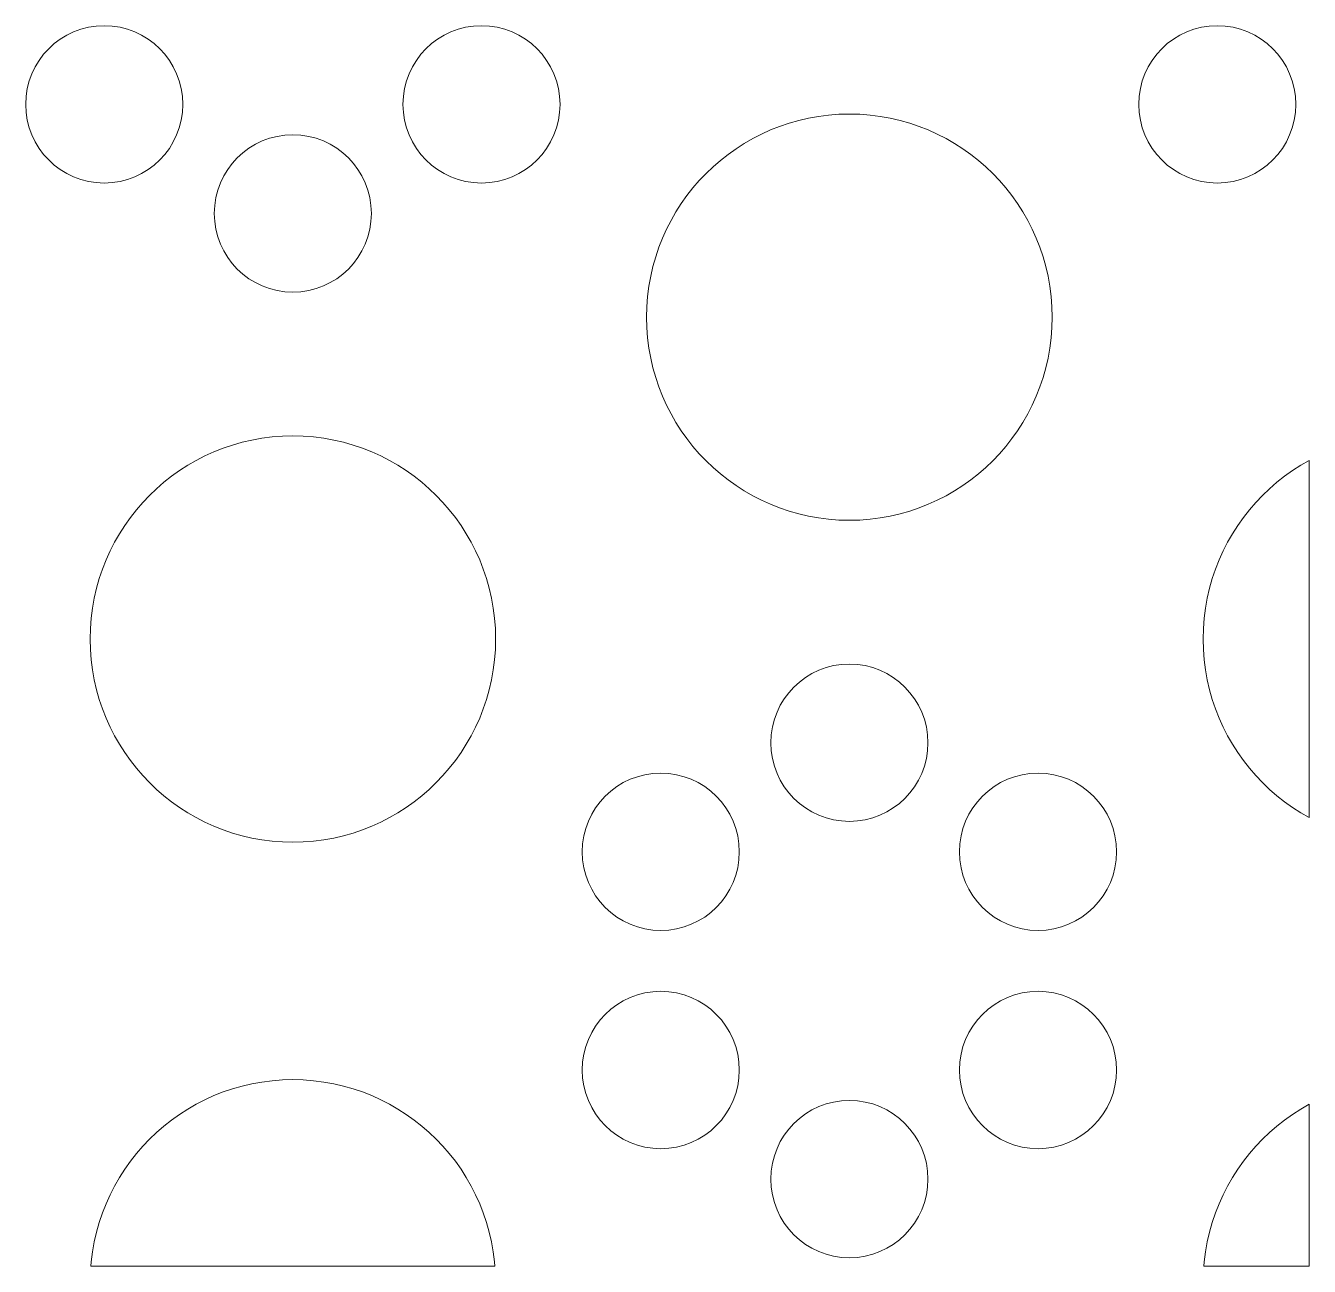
# Model space of a CAD drawing. Header units: millimetres. Extents: x -1200 to 1200, y -590 to 590.
# Drawn here: x 903 to 1200, y -590 to -303.1 of the extents above; entities that cross this region are included whole.
import ezdxf

# ---------------------------------------------------------------- set-up
doc = ezdxf.new("R2010")
doc.units = ezdxf.units.MM
doc.header["$MEASUREMENT"] = 0
doc.layers.add('Layer 1', color=7, linetype='Continuous')

msp = doc.modelspace()

# ---------------------------------------------------------------- linework, layer by layer
at = {"layer": 'Layer 1', "color": 250, "lineweight": 20}
for points, knots in [([(902.9798, -321.3092), (902.9798, -311.2579), (911.1189, -303.1121), (921.1511, -303.1121), (931.1883, -303.1121), (939.3225, -311.2579), (939.3225, -321.3092), (939.3225, -331.3557), (931.1883, -339.5016), (921.1511, -339.5016), (911.1189, -339.5016), (902.9798, -331.3557), (902.9798, -321.3092)], [0, 0, 0, 0, 0.25, 0.25, 0.25, 0.5, 0.5, 0.5, 0.75, 0.75, 0.75, 1, 1, 1, 1]), ([(990.2582, -321.3092), (990.2582, -311.2579), (998.3949, -303.1121), (1008.4273, -303.1121), (1018.4618, -303.1121), (1026.601, -311.2579), (1026.601, -321.3092), (1026.601, -331.3557), (1018.4618, -339.5016), (1008.4273, -339.5016), (998.3949, -339.5016), (990.2582, -331.3557), (990.2582, -321.3092)], [0, 0, 0, 0, 0.25, 0.25, 0.25, 0.5, 0.5, 0.5, 0.75, 0.75, 0.75, 1, 1, 1, 1]), ([(1160.4862, -321.3092), (1160.4862, -311.2579), (1168.6228, -303.1121), (1178.6553, -303.1121), (1188.6899, -303.1121), (1196.8266, -311.2579), (1196.8266, -321.3092), (1196.8266, -331.3557), (1188.6899, -339.5016), (1178.6553, -339.5016), (1168.6228, -339.5016), (1160.4862, -331.3557), (1160.4862, -321.3092)], [0, 0, 0, 0, 0.25, 0.25, 0.25, 0.5, 0.5, 0.5, 0.75, 0.75, 0.75, 1, 1, 1, 1]), ([(1046.6318, -370.5178), (1046.6318, -370.5178), (1046.6921, -368.0954), (1046.6921, -368.0954), (1046.6921, -368.0954), (1046.8753, -365.707), (1046.8753, -365.707), (1046.8753, -365.707), (1047.1745, -363.3547), (1047.1745, -363.3547), (1047.1745, -363.3547), (1047.5868, -361.0435), (1047.5868, -361.0435), (1047.5868, -361.0435), (1048.1102, -358.7734), (1048.1102, -358.7734), (1048.1102, -358.7734), (1048.7396, -356.5468), (1048.7396, -356.5468), (1048.7396, -356.5468), (1049.4775, -354.3661), (1049.4775, -354.3661), (1049.4775, -354.3661), (1050.3143, -352.236), (1050.3143, -352.236), (1050.3143, -352.236), (1051.2549, -350.1567), (1051.2549, -350.1567), (1051.2549, -350.1567), (1052.2918, -348.133), (1052.2918, -348.133), (1052.2918, -348.133), (1053.418, -346.1646), (1053.418, -346.1646), (1053.418, -346.1646), (1054.6432, -344.2591), (1054.6432, -344.2591), (1054.6432, -344.2591), (1055.9503, -342.4164), (1055.9503, -342.4164), (1055.9503, -342.4164), (1057.3443, -340.6415), (1057.3443, -340.6415), (1057.3443, -340.6415), (1058.8201, -338.9341), (1058.8201, -338.9341), (1058.8201, -338.9341), (1060.3731, -337.3015), (1060.3731, -337.3015), (1060.3731, -337.3015), (1062.0035, -335.7439), (1062.0035, -335.7439), (1062.0035, -335.7439), (1063.706, -334.2658), (1063.706, -334.2658), (1063.706, -334.2658), (1065.4809, -332.8723), (1065.4809, -332.8723), (1065.4809, -332.8723), (1067.3234, -331.561), (1067.3234, -331.561), (1067.3234, -331.561), (1069.2237, -330.339), (1069.2237, -330.339), (1069.2237, -330.339), (1071.1892, -329.2088), (1071.1892, -329.2088), (1071.1892, -329.2088), (1073.2127, -328.1727), (1073.2127, -328.1727), (1073.2127, -328.1727), (1075.289, -327.2309), (1075.289, -327.2309), (1075.289, -327.2309), (1077.4137, -326.3905), (1077.4137, -326.3905), (1077.4137, -326.3905), (1079.5938, -325.6513), (1079.5938, -325.6513), (1079.5938, -325.6513), (1081.8148, -325.0211), (1081.8148, -325.0211), (1081.8148, -325.0211), (1084.0817, -324.4946), (1084.0817, -324.4946), (1084.0817, -324.4946), (1086.3919, -324.0816), (1086.3919, -324.0816), (1086.3919, -324.0816), (1088.7385, -323.7821), (1088.7385, -323.7821), (1088.7385, -323.7821), (1091.1211, -323.6034), (1091.1211, -323.6034), (1091.1211, -323.6034), (1093.5399, -323.5431), (1093.5399, -323.5431), (1093.5399, -323.5431), (1095.9612, -323.6034), (1095.9612, -323.6034), (1095.9612, -323.6034), (1098.3463, -323.7821), (1098.3463, -323.7821), (1098.3463, -323.7821), (1100.6927, -324.0816), (1100.6927, -324.0816), (1100.6927, -324.0816), (1103.0032, -324.4946), (1103.0032, -324.4946), (1103.0032, -324.4946), (1105.2701, -325.0211), (1105.2701, -325.0211), (1105.2701, -325.0211), (1107.4935, -325.6513), (1107.4935, -325.6513), (1107.4935, -325.6513), (1109.6713, -326.3905), (1109.6713, -326.3905), (1109.6713, -326.3905), (1111.7958, -327.2309), (1111.7958, -327.2309), (1111.7958, -327.2309), (1113.8722, -328.1727), (1113.8722, -328.1727), (1113.8722, -328.1727), (1115.8957, -329.2088), (1115.8957, -329.2088), (1115.8957, -329.2088), (1117.8585, -330.339), (1117.8585, -330.339), (1117.8585, -330.339), (1119.7639, -331.561), (1119.7639, -331.561), (1119.7639, -331.561), (1121.6039, -332.8723), (1121.6039, -332.8723), (1121.6039, -332.8723), (1123.3789, -334.2658), (1123.3789, -334.2658), (1123.3789, -334.2658), (1125.0813, -335.7439), (1125.0813, -335.7439), (1125.0813, -335.7439), (1126.7117, -337.3015), (1126.7117, -337.3015), (1126.7117, -337.3015), (1128.2648, -338.9365), (1128.2648, -338.9365), (1128.2648, -338.9365), (1129.743, -340.6415), (1129.743, -340.6415), (1129.743, -340.6415), (1131.137, -342.4164), (1131.137, -342.4164), (1131.137, -342.4164), (1132.4417, -344.2591), (1132.4417, -344.2591), (1132.4417, -344.2591), (1133.6644, -346.1646), (1133.6644, -346.1646), (1133.6644, -346.1646), (1134.7954, -348.133), (1134.7954, -348.133), (1134.7954, -348.133), (1135.8299, -350.1567), (1135.8299, -350.1567), (1135.8299, -350.1567), (1136.7657, -352.236), (1136.7657, -352.236), (1136.7657, -352.236), (1137.6072, -354.3661), (1137.6072, -354.3661), (1137.6072, -354.3661), (1138.3452, -356.5468), (1138.3452, -356.5468), (1138.3452, -356.5468), (1138.9747, -358.7711), (1138.9747, -358.7711), (1138.9747, -358.7711), (1139.498, -361.0435), (1139.498, -361.0435), (1139.498, -361.0435), (1139.9104, -363.3547), (1139.9104, -363.3547), (1139.9104, -363.3547), (1140.2094, -365.707), (1140.2094, -365.707), (1140.2094, -365.707), (1140.3927, -368.0954), (1140.3927, -368.0954), (1140.3927, -368.0954), (1140.4506, -370.5178), (1140.4506, -370.5178), (1140.4506, -370.5178), (1140.3927, -372.94), (1140.3927, -372.94), (1140.3927, -372.94), (1140.2094, -375.3285), (1140.2094, -375.3285), (1140.2094, -375.3285), (1139.9104, -377.6783), (1139.9104, -377.6783), (1139.9104, -377.6783), (1139.498, -379.9918), (1139.498, -379.9918), (1139.498, -379.9918), (1138.9747, -382.2619), (1138.9747, -382.2619), (1138.9747, -382.2619), (1138.3452, -384.4862), (1138.3452, -384.4862), (1138.3452, -384.4862), (1137.6072, -386.667), (1137.6072, -386.667), (1137.6072, -386.667), (1136.7657, -388.7994), (1136.7657, -388.7994), (1136.7657, -388.7994), (1135.8299, -390.8764), (1135.8299, -390.8764), (1135.8299, -390.8764), (1134.7954, -392.9001), (1134.7954, -392.9001), (1134.7954, -392.9001), (1133.6644, -394.8683), (1133.6644, -394.8683), (1133.6644, -394.8683), (1132.4417, -396.7739), (1132.4417, -396.7739), (1132.4417, -396.7739), (1131.137, -398.6164), (1131.137, -398.6164), (1131.137, -398.6164), (1129.743, -400.394), (1129.743, -400.394), (1129.743, -400.394), (1128.2648, -402.0991), (1128.2648, -402.0991), (1128.2648, -402.0991), (1126.7117, -403.7315), (1126.7117, -403.7315), (1126.7117, -403.7315), (1125.0813, -405.2916), (1125.0813, -405.2916), (1125.0813, -405.2916), (1123.3789, -406.7672), (1123.3789, -406.7672), (1123.3789, -406.7672), (1121.6039, -408.1631), (1121.6039, -408.1631), (1121.6039, -408.1631), (1119.7639, -409.4743), (1119.7639, -409.4743), (1119.7639, -409.4743), (1117.8585, -410.6965), (1117.8585, -410.6965), (1117.8585, -410.6965), (1115.898, -411.8267), (1115.898, -411.8267), (1115.898, -411.8267), (1113.8722, -412.8628), (1113.8722, -412.8628), (1113.8722, -412.8628), (1111.7958, -413.8047), (1111.7958, -413.8047), (1111.7958, -413.8047), (1109.6713, -414.6451), (1109.6713, -414.6451), (1109.6713, -414.6451), (1107.4935, -415.3817), (1107.4935, -415.3817), (1107.4935, -415.3817), (1105.2701, -416.0144), (1105.2701, -416.0144), (1105.2701, -416.0144), (1103.0032, -416.5384), (1103.0032, -416.5384), (1103.0032, -416.5384), (1100.6927, -416.9491), (1100.6927, -416.9491), (1100.6927, -416.9491), (1098.3463, -417.2484), (1098.3463, -417.2484), (1098.3463, -417.2484), (1095.9612, -417.4318), (1095.9612, -417.4318), (1095.9612, -417.4318), (1093.5399, -417.4923), (1093.5399, -417.4923), (1093.5399, -417.4923), (1091.1211, -417.4318), (1091.1211, -417.4318), (1091.1211, -417.4318), (1088.7385, -417.2484), (1088.7385, -417.2484), (1088.7385, -417.2484), (1086.3919, -416.9491), (1086.3919, -416.9491), (1086.3919, -416.9491), (1084.0817, -416.5384), (1084.0817, -416.5384), (1084.0817, -416.5384), (1081.8148, -416.0144), (1081.8148, -416.0144), (1081.8148, -416.0144), (1079.5938, -415.3817), (1079.5938, -415.3817), (1079.5938, -415.3817), (1077.4137, -414.6451), (1077.4137, -414.6451), (1077.4137, -414.6451), (1075.289, -413.8047), (1075.289, -413.8047), (1075.289, -413.8047), (1073.2127, -412.8628), (1073.2127, -412.8628), (1073.2127, -412.8628), (1071.1892, -411.8267), (1071.1892, -411.8267), (1071.1892, -411.8267), (1069.2237, -410.6965), (1069.2237, -410.6965), (1069.2237, -410.6965), (1067.3234, -409.4743), (1067.3234, -409.4743), (1067.3234, -409.4743), (1065.4809, -408.1631), (1065.4809, -408.1631), (1065.4809, -408.1631), (1063.706, -406.7672), (1063.706, -406.7672), (1063.706, -406.7672), (1062.0035, -405.2916), (1062.0035, -405.2916), (1062.0035, -405.2916), (1060.3731, -403.7315), (1060.3731, -403.7315), (1060.3731, -403.7315), (1058.8201, -402.0991), (1058.8201, -402.0991), (1058.8201, -402.0991), (1057.3443, -400.394), (1057.3443, -400.394), (1057.3443, -400.394), (1055.9503, -398.6164), (1055.9503, -398.6164), (1055.9503, -398.6164), (1054.6432, -396.7739), (1054.6432, -396.7739), (1054.6432, -396.7739), (1053.418, -394.8683), (1053.418, -394.8683), (1053.418, -394.8683), (1052.2918, -392.9001), (1052.2918, -392.9001), (1052.2918, -392.9001), (1051.2549, -390.8764), (1051.2549, -390.8764), (1051.2549, -390.8764), (1050.3143, -388.7994), (1050.3143, -388.7994), (1050.3143, -388.7994), (1049.4775, -386.667), (1049.4775, -386.667), (1049.4775, -386.667), (1048.7396, -384.4862), (1048.7396, -384.4862), (1048.7396, -384.4862), (1048.1102, -382.2619), (1048.1102, -382.2619), (1048.1102, -382.2619), (1047.5868, -379.9894), (1047.5868, -379.9894), (1047.5868, -379.9894), (1047.1745, -377.6783), (1047.1745, -377.6783), (1047.1745, -377.6783), (1046.8753, -375.3285), (1046.8753, -375.3285), (1046.8753, -375.3285), (1046.6921, -372.94), (1046.6921, -372.94), (1046.6921, -372.94), (1046.6318, -370.5178), (1046.6318, -370.5178)], [0, 0, 0, 0, 0.0078125, 0.0078125, 0.0078125, 0.015625, 0.015625, 0.015625, 0.0234375, 0.0234375, 0.0234375, 0.03125, 0.03125, 0.03125, 0.0390625, 0.0390625, 0.0390625, 0.046875, 0.046875, 0.046875, 0.0546875, 0.0546875, 0.0546875, 0.0625, 0.0625, 0.0625, 0.0703125, 0.0703125, 0.0703125, 0.078125, 0.078125, 0.078125, 0.0859375, 0.0859375, 0.0859375, 0.09375, 0.09375, 0.09375, 0.1015625, 0.1015625, 0.1015625, 0.109375, 0.109375, 0.109375, 0.1171875, 0.1171875, 0.1171875, 0.125, 0.125, 0.125, 0.1328125, 0.1328125, 0.1328125, 0.140625, 0.140625, 0.140625, 0.1484375, 0.1484375, 0.1484375, 0.15625, 0.15625, 0.15625, 0.1640625, 0.1640625, 0.1640625, 0.171875, 0.171875, 0.171875, 0.1796875, 0.1796875, 0.1796875, 0.1875, 0.1875, 0.1875, 0.1953125, 0.1953125, 0.1953125, 0.203125, 0.203125, 0.203125, 0.2109375, 0.2109375, 0.2109375, 0.21875, 0.21875, 0.21875, 0.2265625, 0.2265625, 0.2265625, 0.234375, 0.234375, 0.234375, 0.2421875, 0.2421875, 0.2421875, 0.25, 0.25, 0.25, 0.2578125, 0.2578125, 0.2578125, 0.265625, 0.265625, 0.265625, 0.2734375, 0.2734375, 0.2734375, 0.28125, 0.28125, 0.28125, 0.2890625, 0.2890625, 0.2890625, 0.296875, 0.296875, 0.296875, 0.3046875, 0.3046875, 0.3046875, 0.3125, 0.3125, 0.3125, 0.3203125, 0.3203125, 0.3203125, 0.328125, 0.328125, 0.328125, 0.3359375, 0.3359375, 0.3359375, 0.34375, 0.34375, 0.34375, 0.3515625, 0.3515625, 0.3515625, 0.359375, 0.359375, 0.359375, 0.3671875, 0.3671875, 0.3671875, 0.375, 0.375, 0.375, 0.3828125, 0.3828125, 0.3828125, 0.390625, 0.390625, 0.390625, 0.3984375, 0.3984375, 0.3984375, 0.40625, 0.40625, 0.40625, 0.4140625, 0.4140625, 0.4140625, 0.421875, 0.421875, 0.421875, 0.4296875, 0.4296875, 0.4296875, 0.4375, 0.4375, 0.4375, 0.4453125, 0.4453125, 0.4453125, 0.453125, 0.453125, 0.453125, 0.4609375, 0.4609375, 0.4609375, 0.46875, 0.46875, 0.46875, 0.4765625, 0.4765625, 0.4765625, 0.484375, 0.484375, 0.484375, 0.4921875, 0.4921875, 0.4921875, 0.5, 0.5, 0.5, 0.5078125, 0.5078125, 0.5078125, 0.515625, 0.515625, 0.515625, 0.5234375, 0.5234375, 0.5234375, 0.53125, 0.53125, 0.53125, 0.5390625, 0.5390625, 0.5390625, 0.546875, 0.546875, 0.546875, 0.5546875, 0.5546875, 0.5546875, 0.5625, 0.5625, 0.5625, 0.5703125, 0.5703125, 0.5703125, 0.578125, 0.578125, 0.578125, 0.5859375, 0.5859375, 0.5859375, 0.59375, 0.59375, 0.59375, 0.6015625, 0.6015625, 0.6015625, 0.609375, 0.609375, 0.609375, 0.6171875, 0.6171875, 0.6171875, 0.625, 0.625, 0.625, 0.6328125, 0.6328125, 0.6328125, 0.640625, 0.640625, 0.640625, 0.6484375, 0.6484375, 0.6484375, 0.65625, 0.65625, 0.65625, 0.6640625, 0.6640625, 0.6640625, 0.671875, 0.671875, 0.671875, 0.6796875, 0.6796875, 0.6796875, 0.6875, 0.6875, 0.6875, 0.6953125, 0.6953125, 0.6953125, 0.703125, 0.703125, 0.703125, 0.7109375, 0.7109375, 0.7109375, 0.71875, 0.71875, 0.71875, 0.7265625, 0.7265625, 0.7265625, 0.734375, 0.734375, 0.734375, 0.7421875, 0.7421875, 0.7421875, 0.75, 0.75, 0.75, 0.7578125, 0.7578125, 0.7578125, 0.765625, 0.765625, 0.765625, 0.7734375, 0.7734375, 0.7734375, 0.78125, 0.78125, 0.78125, 0.7890625, 0.7890625, 0.7890625, 0.796875, 0.796875, 0.796875, 0.8046875, 0.8046875, 0.8046875, 0.8125, 0.8125, 0.8125, 0.8203125, 0.8203125, 0.8203125, 0.828125, 0.828125, 0.828125, 0.8359375, 0.8359375, 0.8359375, 0.84375, 0.84375, 0.84375, 0.8515625, 0.8515625, 0.8515625, 0.859375, 0.859375, 0.859375, 0.8671875, 0.8671875, 0.8671875, 0.875, 0.875, 0.875, 0.8828125, 0.8828125, 0.8828125, 0.890625, 0.890625, 0.890625, 0.8984375, 0.8984375, 0.8984375, 0.90625, 0.90625, 0.90625, 0.9140625, 0.9140625, 0.9140625, 0.921875, 0.921875, 0.921875, 0.9296875, 0.9296875, 0.9296875, 0.9375, 0.9375, 0.9375, 0.9453125, 0.9453125, 0.9453125, 0.953125, 0.953125, 0.953125, 0.9609375, 0.9609375, 0.9609375, 0.96875, 0.96875, 0.96875, 0.9765625, 0.9765625, 0.9765625, 0.984375, 0.984375, 0.984375, 0.9921875, 0.9921875, 0.9921875, 1, 1, 1, 1]), ([(946.6201, -346.5366), (946.6201, -336.4877), (954.7568, -328.3392), (964.7892, -328.3392), (974.8262, -328.3392), (982.9604, -336.4877), (982.9604, -346.5366), (982.9604, -356.5855), (974.8262, -364.7338), (964.7892, -364.7338), (954.7568, -364.7338), (946.6201, -356.5855), (946.6201, -346.5366)], [0, 0, 0, 0, 0.25, 0.25, 0.25, 0.5, 0.5, 0.5, 0.75, 0.75, 0.75, 1, 1, 1, 1]), ([(917.8834, -444.9561), (917.8834, -444.9561), (917.9437, -442.5337), (917.9437, -442.5337), (917.9437, -442.5337), (918.1245, -440.1453), (918.1245, -440.1453), (918.1245, -440.1453), (918.4237, -437.7955), (918.4237, -437.7955), (918.4237, -437.7955), (918.8336, -435.4843), (918.8336, -435.4843), (918.8336, -435.4843), (919.3592, -433.2117), (919.3592, -433.2117), (919.3592, -433.2117), (919.9888, -430.9875), (919.9888, -430.9875), (919.9888, -430.9875), (920.729, -428.8067), (920.729, -428.8067), (920.729, -428.8067), (921.5659, -426.6766), (921.5659, -426.6766), (921.5659, -426.6766), (922.5065, -424.5974), (922.5065, -424.5974), (922.5065, -424.5974), (923.5387, -422.5735), (923.5387, -422.5735), (923.5387, -422.5735), (924.6698, -420.6053), (924.6698, -420.6053), (924.6698, -420.6053), (925.8924, -418.6999), (925.8924, -418.6999), (925.8924, -418.6999), (927.197, -416.8572), (927.197, -416.8572), (927.197, -416.8572), (928.591, -415.0797), (928.591, -415.0797), (928.591, -415.0797), (930.0693, -413.3748), (930.0693, -413.3748), (930.0693, -413.3748), (931.6224, -411.7421), (931.6224, -411.7421), (931.6224, -411.7421), (933.2524, -410.1844), (933.2524, -410.1844), (933.2524, -410.1844), (934.9552, -408.7065), (934.9552, -408.7065), (934.9552, -408.7065), (936.7301, -407.313), (936.7301, -407.313), (936.7301, -407.313), (938.5701, -405.9992), (938.5701, -405.9992), (938.5701, -405.9992), (940.4753, -404.7772), (940.4753, -404.7772), (940.4753, -404.7772), (942.4384, -403.6471), (942.4384, -403.6471), (942.4384, -403.6471), (944.4593, -402.611), (944.4593, -402.611), (944.4593, -402.611), (946.5382, -401.6692), (946.5382, -401.6692), (946.5382, -401.6692), (948.6627, -400.8287), (948.6627, -400.8287), (948.6627, -400.8287), (950.8404, -400.0922), (950.8404, -400.0922), (950.8404, -400.0922), (953.064, -399.4594), (953.064, -399.4594), (953.064, -399.4594), (955.3309, -398.9352), (955.3309, -398.9352), (955.3309, -398.9352), (957.6389, -398.5248), (957.6389, -398.5248), (957.6389, -398.5248), (959.9852, -398.2252), (959.9852, -398.2252), (959.9852, -398.2252), (962.3703, -398.0417), (962.3703, -398.0417), (962.3703, -398.0417), (964.7892, -397.9813), (964.7892, -397.9813), (964.7892, -397.9813), (967.2104, -398.0417), (967.2104, -398.0417), (967.2104, -398.0417), (969.5955, -398.2252), (969.5955, -398.2252), (969.5955, -398.2252), (971.9419, -398.5248), (971.9419, -398.5248), (971.9419, -398.5248), (974.2498, -398.9352), (974.2498, -398.9352), (974.2498, -398.9352), (976.5191, -399.4594), (976.5191, -399.4594), (976.5191, -399.4594), (978.7404, -400.0922), (978.7404, -400.0922), (978.7404, -400.0922), (980.9179, -400.8287), (980.9179, -400.8287), (980.9179, -400.8287), (983.0451, -401.6692), (983.0451, -401.6692), (983.0451, -401.6692), (985.1214, -402.611), (985.1214, -402.611), (985.1214, -402.611), (987.1423, -403.6471), (987.1423, -403.6471), (987.1423, -403.6471), (989.1102, -404.7772), (989.1102, -404.7772), (989.1102, -404.7772), (991.0129, -405.9992), (991.0129, -405.9992), (991.0129, -405.9992), (992.8505, -407.313), (992.8505, -407.313), (992.8505, -407.313), (994.6255, -408.7065), (994.6255, -408.7065), (994.6255, -408.7065), (996.328, -410.1844), (996.328, -410.1844), (996.328, -410.1844), (997.9583, -411.7421), (997.9583, -411.7421), (997.9583, -411.7421), (999.5139, -413.3748), (999.5139, -413.3748), (999.5139, -413.3748), (1000.9898, -415.0797), (1000.9898, -415.0797), (1000.9898, -415.0797), (1002.3813, -416.8572), (1002.3813, -416.8572), (1002.3813, -416.8572), (1003.6933, -418.6999), (1003.6933, -418.6999), (1003.6933, -418.6999), (1004.911, -420.6053), (1004.911, -420.6053), (1004.911, -420.6053), (1006.042, -422.5735), (1006.042, -422.5735), (1006.042, -422.5735), (1007.079, -424.5974), (1007.079, -424.5974), (1007.079, -424.5974), (1008.0172, -426.6766), (1008.0172, -426.6766), (1008.0172, -426.6766), (1008.8565, -428.8067), (1008.8565, -428.8067), (1008.8565, -428.8067), (1009.5919, -430.9875), (1009.5919, -430.9875), (1009.5919, -430.9875), (1010.2261, -433.2117), (1010.2261, -433.2117), (1010.2261, -433.2117), (1010.7471, -435.4843), (1010.7471, -435.4843), (1010.7471, -435.4843), (1011.1595, -437.7955), (1011.1595, -437.7955), (1011.1595, -437.7955), (1011.4585, -440.1453), (1011.4585, -440.1453), (1011.4585, -440.1453), (1011.6418, -442.5337), (1011.6418, -442.5337), (1011.6418, -442.5337), (1011.7022, -444.9561), (1011.7022, -444.9561), (1011.7022, -444.9561), (1011.6418, -447.3782), (1011.6418, -447.3782), (1011.6418, -447.3782), (1011.4585, -449.7667), (1011.4585, -449.7667), (1011.4585, -449.7667), (1011.1595, -452.1189), (1011.1595, -452.1189), (1011.1595, -452.1189), (1010.7471, -454.4301), (1010.7471, -454.4301), (1010.7471, -454.4301), (1010.2261, -456.7002), (1010.2261, -456.7002), (1010.2261, -456.7002), (1009.5919, -458.9269), (1009.5919, -458.9269), (1009.5919, -458.9269), (1008.8565, -461.1076), (1008.8565, -461.1076), (1008.8565, -461.1076), (1008.0172, -463.2377), (1008.0172, -463.2377), (1008.0172, -463.2377), (1007.079, -465.317), (1007.079, -465.317), (1007.079, -465.317), (1006.042, -467.3409), (1006.042, -467.3409), (1006.042, -467.3409), (1004.911, -469.3092), (1004.911, -469.3092), (1004.911, -469.3092), (1003.6933, -471.217), (1003.6933, -471.217), (1003.6933, -471.217), (1002.3813, -473.0572), (1002.3813, -473.0572), (1002.3813, -473.0572), (1000.9898, -474.8346), (1000.9898, -474.8346), (1000.9898, -474.8346), (999.5139, -476.5396), (999.5139, -476.5396), (999.5139, -476.5396), (997.9583, -478.1723), (997.9583, -478.1723), (997.9583, -478.1723), (996.328, -479.7299), (996.328, -479.7299), (996.328, -479.7299), (994.6255, -481.2078), (994.6255, -481.2078), (994.6255, -481.2078), (992.8505, -482.6014), (992.8505, -482.6014), (992.8505, -482.6014), (991.0129, -483.9127), (991.0129, -483.9127), (991.0129, -483.9127), (989.1102, -485.1347), (989.1102, -485.1347), (989.1102, -485.1347), (987.1423, -486.265), (987.1423, -486.265), (987.1423, -486.265), (985.1214, -487.301), (985.1214, -487.301), (985.1214, -487.301), (983.0451, -488.2427), (983.0451, -488.2427), (983.0451, -488.2427), (980.9179, -489.0856), (980.9179, -489.0856), (980.9179, -489.0856), (978.7404, -489.8198), (978.7404, -489.8198), (978.7404, -489.8198), (976.5191, -490.4526), (976.5191, -490.4526), (976.5191, -490.4526), (974.2498, -490.9791), (974.2498, -490.9791), (974.2498, -490.9791), (971.9419, -491.3921), (971.9419, -491.3921), (971.9419, -491.3921), (969.5955, -491.6915), (969.5955, -491.6915), (969.5955, -491.6915), (967.2104, -491.8702), (967.2104, -491.8702), (967.2104, -491.8702), (964.7892, -491.9306), (964.7892, -491.9306), (964.7892, -491.9306), (962.3703, -491.8702), (962.3703, -491.8702), (962.3703, -491.8702), (959.9852, -491.6915), (959.9852, -491.6915), (959.9852, -491.6915), (957.6389, -491.3921), (957.6389, -491.3921), (957.6389, -491.3921), (955.3309, -490.9791), (955.3309, -490.9791), (955.3309, -490.9791), (953.064, -490.4526), (953.064, -490.4526), (953.064, -490.4526), (950.8404, -489.8198), (950.8404, -489.8198), (950.8404, -489.8198), (948.6627, -489.0834), (948.6627, -489.0834), (948.6627, -489.0834), (946.5382, -488.2427), (946.5382, -488.2427), (946.5382, -488.2427), (944.4593, -487.301), (944.4593, -487.301), (944.4593, -487.301), (942.4384, -486.265), (942.4384, -486.265), (942.4384, -486.265), (940.4753, -485.1347), (940.4753, -485.1347), (940.4753, -485.1347), (938.5701, -483.9127), (938.5701, -483.9127), (938.5701, -483.9127), (936.7301, -482.6014), (936.7301, -482.6014), (936.7301, -482.6014), (934.9552, -481.2078), (934.9552, -481.2078), (934.9552, -481.2078), (933.2524, -479.7299), (933.2524, -479.7299), (933.2524, -479.7299), (931.6224, -478.1723), (931.6224, -478.1723), (931.6224, -478.1723), (930.0693, -476.5396), (930.0693, -476.5396), (930.0693, -476.5396), (928.591, -474.8346), (928.591, -474.8346), (928.591, -474.8346), (927.197, -473.0572), (927.197, -473.0572), (927.197, -473.0572), (925.8924, -471.217), (925.8924, -471.217), (925.8924, -471.217), (924.6698, -469.3092), (924.6698, -469.3092), (924.6698, -469.3092), (923.5387, -467.3409), (923.5387, -467.3409), (923.5387, -467.3409), (922.5065, -465.317), (922.5065, -465.317), (922.5065, -465.317), (921.5659, -463.2377), (921.5659, -463.2377), (921.5659, -463.2377), (920.729, -461.1076), (920.729, -461.1076), (920.729, -461.1076), (919.9888, -458.9269), (919.9888, -458.9269), (919.9888, -458.9269), (919.3592, -456.7002), (919.3592, -456.7002), (919.3592, -456.7002), (918.8336, -454.4276), (918.8336, -454.4276), (918.8336, -454.4276), (918.4237, -452.1189), (918.4237, -452.1189), (918.4237, -452.1189), (918.1245, -449.7667), (918.1245, -449.7667), (918.1245, -449.7667), (917.9437, -447.3782), (917.9437, -447.3782), (917.9437, -447.3782), (917.8834, -444.9561), (917.8834, -444.9561)], [0, 0, 0, 0, 0.0078125, 0.0078125, 0.0078125, 0.015625, 0.015625, 0.015625, 0.0234375, 0.0234375, 0.0234375, 0.03125, 0.03125, 0.03125, 0.0390625, 0.0390625, 0.0390625, 0.046875, 0.046875, 0.046875, 0.0546875, 0.0546875, 0.0546875, 0.0625, 0.0625, 0.0625, 0.0703125, 0.0703125, 0.0703125, 0.078125, 0.078125, 0.078125, 0.0859375, 0.0859375, 0.0859375, 0.09375, 0.09375, 0.09375, 0.1015625, 0.1015625, 0.1015625, 0.109375, 0.109375, 0.109375, 0.1171875, 0.1171875, 0.1171875, 0.125, 0.125, 0.125, 0.1328125, 0.1328125, 0.1328125, 0.140625, 0.140625, 0.140625, 0.1484375, 0.1484375, 0.1484375, 0.15625, 0.15625, 0.15625, 0.1640625, 0.1640625, 0.1640625, 0.171875, 0.171875, 0.171875, 0.1796875, 0.1796875, 0.1796875, 0.1875, 0.1875, 0.1875, 0.1953125, 0.1953125, 0.1953125, 0.203125, 0.203125, 0.203125, 0.2109375, 0.2109375, 0.2109375, 0.21875, 0.21875, 0.21875, 0.2265625, 0.2265625, 0.2265625, 0.234375, 0.234375, 0.234375, 0.2421875, 0.2421875, 0.2421875, 0.25, 0.25, 0.25, 0.2578125, 0.2578125, 0.2578125, 0.265625, 0.265625, 0.265625, 0.2734375, 0.2734375, 0.2734375, 0.28125, 0.28125, 0.28125, 0.2890625, 0.2890625, 0.2890625, 0.296875, 0.296875, 0.296875, 0.3046875, 0.3046875, 0.3046875, 0.3125, 0.3125, 0.3125, 0.3203125, 0.3203125, 0.3203125, 0.328125, 0.328125, 0.328125, 0.3359375, 0.3359375, 0.3359375, 0.34375, 0.34375, 0.34375, 0.3515625, 0.3515625, 0.3515625, 0.359375, 0.359375, 0.359375, 0.3671875, 0.3671875, 0.3671875, 0.375, 0.375, 0.375, 0.3828125, 0.3828125, 0.3828125, 0.390625, 0.390625, 0.390625, 0.3984375, 0.3984375, 0.3984375, 0.40625, 0.40625, 0.40625, 0.4140625, 0.4140625, 0.4140625, 0.421875, 0.421875, 0.421875, 0.4296875, 0.4296875, 0.4296875, 0.4375, 0.4375, 0.4375, 0.4453125, 0.4453125, 0.4453125, 0.453125, 0.453125, 0.453125, 0.4609375, 0.4609375, 0.4609375, 0.46875, 0.46875, 0.46875, 0.4765625, 0.4765625, 0.4765625, 0.484375, 0.484375, 0.484375, 0.4921875, 0.4921875, 0.4921875, 0.5, 0.5, 0.5, 0.5078125, 0.5078125, 0.5078125, 0.515625, 0.515625, 0.515625, 0.5234375, 0.5234375, 0.5234375, 0.53125, 0.53125, 0.53125, 0.5390625, 0.5390625, 0.5390625, 0.546875, 0.546875, 0.546875, 0.5546875, 0.5546875, 0.5546875, 0.5625, 0.5625, 0.5625, 0.5703125, 0.5703125, 0.5703125, 0.578125, 0.578125, 0.578125, 0.5859375, 0.5859375, 0.5859375, 0.59375, 0.59375, 0.59375, 0.6015625, 0.6015625, 0.6015625, 0.609375, 0.609375, 0.609375, 0.6171875, 0.6171875, 0.6171875, 0.625, 0.625, 0.625, 0.6328125, 0.6328125, 0.6328125, 0.640625, 0.640625, 0.640625, 0.6484375, 0.6484375, 0.6484375, 0.65625, 0.65625, 0.65625, 0.6640625, 0.6640625, 0.6640625, 0.671875, 0.671875, 0.671875, 0.6796875, 0.6796875, 0.6796875, 0.6875, 0.6875, 0.6875, 0.6953125, 0.6953125, 0.6953125, 0.703125, 0.703125, 0.703125, 0.7109375, 0.7109375, 0.7109375, 0.71875, 0.71875, 0.71875, 0.7265625, 0.7265625, 0.7265625, 0.734375, 0.734375, 0.734375, 0.7421875, 0.7421875, 0.7421875, 0.75, 0.75, 0.75, 0.7578125, 0.7578125, 0.7578125, 0.765625, 0.765625, 0.765625, 0.7734375, 0.7734375, 0.7734375, 0.78125, 0.78125, 0.78125, 0.7890625, 0.7890625, 0.7890625, 0.796875, 0.796875, 0.796875, 0.8046875, 0.8046875, 0.8046875, 0.8125, 0.8125, 0.8125, 0.8203125, 0.8203125, 0.8203125, 0.828125, 0.828125, 0.828125, 0.8359375, 0.8359375, 0.8359375, 0.84375, 0.84375, 0.84375, 0.8515625, 0.8515625, 0.8515625, 0.859375, 0.859375, 0.859375, 0.8671875, 0.8671875, 0.8671875, 0.875, 0.875, 0.875, 0.8828125, 0.8828125, 0.8828125, 0.890625, 0.890625, 0.890625, 0.8984375, 0.8984375, 0.8984375, 0.90625, 0.90625, 0.90625, 0.9140625, 0.9140625, 0.9140625, 0.921875, 0.921875, 0.921875, 0.9296875, 0.9296875, 0.9296875, 0.9375, 0.9375, 0.9375, 0.9453125, 0.9453125, 0.9453125, 0.953125, 0.953125, 0.953125, 0.9609375, 0.9609375, 0.9609375, 0.96875, 0.96875, 0.96875, 0.9765625, 0.9765625, 0.9765625, 0.984375, 0.984375, 0.984375, 0.9921875, 0.9921875, 0.9921875, 1, 1, 1, 1]), ([(1199.95, -403.6433), (1199.95, -403.6433), (1199.95, -486.2688), (1199.95, -486.2688), (1199.95, -486.2688), (1199.9425, -486.265), (1199.9425, -486.265), (1199.9425, -486.265), (1197.977, -485.1347), (1197.977, -485.1347), (1197.977, -485.1347), (1196.0719, -483.9127), (1196.0719, -483.9127), (1196.0719, -483.9127), (1194.234, -482.6014), (1194.234, -482.6014), (1194.234, -482.6014), (1192.4593, -481.2078), (1192.4593, -481.2078), (1192.4593, -481.2078), (1190.7567, -479.7299), (1190.7567, -479.7299), (1190.7567, -479.7299), (1189.1264, -478.1723), (1189.1264, -478.1723), (1189.1264, -478.1723), (1187.5709, -476.5396), (1187.5709, -476.5396), (1187.5709, -476.5396), (1186.095, -474.8346), (1186.095, -474.8346), (1186.095, -474.8346), (1184.7036, -473.0572), (1184.7036, -473.0572), (1184.7036, -473.0572), (1183.3916, -471.217), (1183.3916, -471.217), (1183.3916, -471.217), (1182.1738, -469.3092), (1182.1738, -469.3092), (1182.1738, -469.3092), (1181.0428, -467.3409), (1181.0428, -467.3409), (1181.0428, -467.3409), (1180.0057, -465.317), (1180.0057, -465.317), (1180.0057, -465.317), (1179.0701, -463.2377), (1179.0701, -463.2377), (1179.0701, -463.2377), (1178.2284, -461.1076), (1178.2284, -461.1076), (1178.2284, -461.1076), (1177.4929, -458.9269), (1177.4929, -458.9269), (1177.4929, -458.9269), (1176.861, -456.7002), (1176.861, -456.7002), (1176.861, -456.7002), (1176.3377, -454.4276), (1176.3377, -454.4276), (1176.3377, -454.4276), (1175.9253, -452.1189), (1175.9253, -452.1189), (1175.9253, -452.1189), (1175.6263, -449.7667), (1175.6263, -449.7667), (1175.6263, -449.7667), (1175.4454, -447.3782), (1175.4454, -447.3782), (1175.4454, -447.3782), (1175.3826, -444.9561), (1175.3826, -444.9561), (1175.3826, -444.9561), (1175.4454, -442.5337), (1175.4454, -442.5337), (1175.4454, -442.5337), (1175.6263, -440.1453), (1175.6263, -440.1453), (1175.6263, -440.1453), (1175.9253, -437.7955), (1175.9253, -437.7955), (1175.9253, -437.7955), (1176.3377, -435.4843), (1176.3377, -435.4843), (1176.3377, -435.4843), (1176.861, -433.2117), (1176.861, -433.2117), (1176.861, -433.2117), (1177.4929, -430.9875), (1177.4929, -430.9875), (1177.4929, -430.9875), (1178.2284, -428.8067), (1178.2284, -428.8067), (1178.2284, -428.8067), (1179.0701, -426.6766), (1179.0701, -426.6766), (1179.0701, -426.6766), (1180.0057, -424.5974), (1180.0057, -424.5974), (1180.0057, -424.5974), (1181.0428, -422.5735), (1181.0428, -422.5735), (1181.0428, -422.5735), (1182.1738, -420.6053), (1182.1738, -420.6053), (1182.1738, -420.6053), (1183.3916, -418.6999), (1183.3916, -418.6999), (1183.3916, -418.6999), (1184.7036, -416.8572), (1184.7036, -416.8572), (1184.7036, -416.8572), (1186.095, -415.0797), (1186.095, -415.0797), (1186.095, -415.0797), (1187.5709, -413.3748), (1187.5709, -413.3748), (1187.5709, -413.3748), (1189.1264, -411.7421), (1189.1264, -411.7421), (1189.1264, -411.7421), (1190.7567, -410.1844), (1190.7567, -410.1844), (1190.7567, -410.1844), (1192.4593, -408.7065), (1192.4593, -408.7065), (1192.4593, -408.7065), (1194.234, -407.313), (1194.234, -407.313), (1194.234, -407.313), (1196.0719, -405.9992), (1196.0719, -405.9992), (1196.0719, -405.9992), (1197.977, -404.7772), (1197.977, -404.7772), (1197.977, -404.7772), (1199.9425, -403.6471), (1199.9425, -403.6471), (1199.9425, -403.6471), (1199.95, -403.6433), (1199.95, -403.6433)], [0, 0, 0, 0, 0.0212766, 0.0212766, 0.0212766, 0.04255319, 0.04255319, 0.04255319, 0.06382979, 0.06382979, 0.06382979, 0.08510638, 0.08510638, 0.08510638, 0.10638298, 0.10638298, 0.10638298, 0.12765957, 0.12765957, 0.12765957, 0.14893617, 0.14893617, 0.14893617, 0.17021277, 0.17021277, 0.17021277, 0.19148936, 0.19148936, 0.19148936, 0.21276596, 0.21276596, 0.21276596, 0.23404255, 0.23404255, 0.23404255, 0.25531915, 0.25531915, 0.25531915, 0.27659574, 0.27659574, 0.27659574, 0.29787234, 0.29787234, 0.29787234, 0.31914894, 0.31914894, 0.31914894, 0.34042553, 0.34042553, 0.34042553, 0.36170213, 0.36170213, 0.36170213, 0.38297872, 0.38297872, 0.38297872, 0.40425532, 0.40425532, 0.40425532, 0.42553191, 0.42553191, 0.42553191, 0.44680851, 0.44680851, 0.44680851, 0.46808511, 0.46808511, 0.46808511, 0.4893617, 0.4893617, 0.4893617, 0.5106383, 0.5106383, 0.5106383, 0.53191489, 0.53191489, 0.53191489, 0.55319149, 0.55319149, 0.55319149, 0.57446809, 0.57446809, 0.57446809, 0.59574468, 0.59574468, 0.59574468, 0.61702128, 0.61702128, 0.61702128, 0.63829787, 0.63829787, 0.63829787, 0.65957447, 0.65957447, 0.65957447, 0.68085106, 0.68085106, 0.68085106, 0.70212766, 0.70212766, 0.70212766, 0.72340426, 0.72340426, 0.72340426, 0.74468085, 0.74468085, 0.74468085, 0.76595745, 0.76595745, 0.76595745, 0.78723404, 0.78723404, 0.78723404, 0.80851064, 0.80851064, 0.80851064, 0.82978723, 0.82978723, 0.82978723, 0.85106383, 0.85106383, 0.85106383, 0.87234043, 0.87234043, 0.87234043, 0.89361702, 0.89361702, 0.89361702, 0.91489362, 0.91489362, 0.91489362, 0.93617021, 0.93617021, 0.93617021, 0.95744681, 0.95744681, 0.95744681, 0.9787234, 0.9787234, 0.9787234, 1, 1, 1, 1]), ([(1075.3734, -468.9373), (1075.3734, -458.8882), (1083.5077, -450.74), (1093.5399, -450.74), (1103.5771, -450.74), (1111.7163, -458.8882), (1111.7163, -468.9373), (1111.7163, -478.9861), (1103.5771, -487.1343), (1093.5399, -487.1343), (1083.5077, -487.1343), (1075.3734, -478.9861), (1075.3734, -468.9373)], [0, 0, 0, 0, 0.25, 0.25, 0.25, 0.5, 0.5, 0.5, 0.75, 0.75, 0.75, 1, 1, 1, 1]), ([(1031.7329, -494.1692), (1031.7329, -484.118), (1039.872, -475.9721), (1049.9044, -475.9721), (1059.9392, -475.9721), (1068.0759, -484.118), (1068.0759, -494.1692), (1068.0759, -504.2158), (1059.9392, -512.3617), (1049.9044, -512.3617), (1039.872, -512.3617), (1031.7329, -504.2158), (1031.7329, -494.1692)], [0, 0, 0, 0, 0.25, 0.25, 0.25, 0.5, 0.5, 0.5, 0.75, 0.75, 0.75, 1, 1, 1, 1]), ([(1119.009, -494.1692), (1119.009, -484.118), (1127.1458, -475.9721), (1137.1804, -475.9721), (1147.2152, -475.9721), (1155.3494, -484.118), (1155.3494, -494.1692), (1155.3494, -504.2158), (1147.2152, -512.3617), (1137.1804, -512.3617), (1127.1458, -512.3617), (1119.009, -504.2158), (1119.009, -494.1692)], [0, 0, 0, 0, 0.25, 0.25, 0.25, 0.5, 0.5, 0.5, 0.75, 0.75, 0.75, 1, 1, 1, 1]), ([(1031.7329, -544.6263), (1031.7329, -534.58), (1039.872, -526.4293), (1049.9044, -526.4293), (1059.9392, -526.4293), (1068.0759, -534.58), (1068.0759, -544.6263), (1068.0759, -554.6729), (1059.9392, -562.8235), (1049.9044, -562.8235), (1039.872, -562.8235), (1031.7329, -554.6729), (1031.7329, -544.6263)], [0, 0, 0, 0, 0.25, 0.25, 0.25, 0.5, 0.5, 0.5, 0.75, 0.75, 0.75, 1, 1, 1, 1]), ([(1119.009, -544.6263), (1119.009, -534.58), (1127.1458, -526.4293), (1137.1804, -526.4293), (1147.2152, -526.4293), (1155.3494, -534.58), (1155.3494, -544.6263), (1155.3494, -554.6729), (1147.2152, -562.8235), (1137.1804, -562.8235), (1127.1458, -562.8235), (1119.009, -554.6729), (1119.009, -544.6263)], [0, 0, 0, 0, 0.25, 0.25, 0.25, 0.5, 0.5, 0.5, 0.75, 0.75, 0.75, 1, 1, 1, 1]), ([(1011.5353, -590.0266), (1011.5353, -590.0266), (918.0489, -590.0266), (918.0489, -590.0266), (918.0489, -590.0266), (918.1245, -589.0265), (918.1245, -589.0265), (918.1245, -589.0265), (918.4237, -586.6767), (918.4237, -586.6767), (918.4237, -586.6767), (918.8336, -584.3632), (918.8336, -584.3632), (918.8336, -584.3632), (919.3592, -582.0931), (919.3592, -582.0931), (919.3592, -582.0931), (919.9888, -579.8641), (919.9888, -579.8641), (919.9888, -579.8641), (920.729, -577.6857), (920.729, -577.6857), (920.729, -577.6857), (921.5659, -575.5557), (921.5659, -575.5557), (921.5659, -575.5557), (922.5065, -573.4787), (922.5065, -573.4787), (922.5065, -573.4787), (923.5387, -571.4524), (923.5387, -571.4524), (923.5387, -571.4524), (924.6698, -569.4842), (924.6698, -569.4842), (924.6698, -569.4842), (925.8924, -567.5788), (925.8924, -567.5788), (925.8924, -567.5788), (927.197, -565.7362), (927.197, -565.7362), (927.197, -565.7362), (928.591, -563.9609), (928.591, -563.9609), (928.591, -563.9609), (930.0693, -562.2536), (930.0693, -562.2536), (930.0693, -562.2536), (931.6224, -560.6212), (931.6224, -560.6212), (931.6224, -560.6212), (933.2524, -559.0656), (933.2524, -559.0656), (933.2524, -559.0656), (934.9552, -557.5879), (934.9552, -557.5879), (934.9552, -557.5879), (936.7301, -556.1895), (936.7301, -556.1895), (936.7301, -556.1895), (938.5701, -554.8805), (938.5701, -554.8805), (938.5701, -554.8805), (940.4753, -553.6562), (940.4753, -553.6562), (940.4753, -553.6562), (942.4384, -552.526), (942.4384, -552.526), (942.4384, -552.526), (944.4593, -551.4899), (944.4593, -551.4899), (944.4593, -551.4899), (946.5382, -550.5481), (946.5382, -550.5481), (946.5382, -550.5481), (948.6627, -549.7101), (948.6627, -549.7101), (948.6627, -549.7101), (950.8404, -548.971), (950.8404, -548.971), (950.8404, -548.971), (953.064, -548.3383), (953.064, -548.3383), (953.064, -548.3383), (955.3309, -547.8166), (955.3309, -547.8166), (955.3309, -547.8166), (957.6389, -547.4037), (957.6389, -547.4037), (957.6389, -547.4037), (959.9852, -547.1043), (959.9852, -547.1043), (959.9852, -547.1043), (962.3703, -546.9206), (962.3703, -546.9206), (962.3703, -546.9206), (964.7892, -546.8603), (964.7892, -546.8603), (964.7892, -546.8603), (967.2104, -546.9206), (967.2104, -546.9206), (967.2104, -546.9206), (969.5955, -547.1043), (969.5955, -547.1043), (969.5955, -547.1043), (971.9419, -547.4037), (971.9419, -547.4037), (971.9419, -547.4037), (974.2498, -547.8166), (974.2498, -547.8166), (974.2498, -547.8166), (976.5191, -548.3383), (976.5191, -548.3383), (976.5191, -548.3383), (978.7404, -548.971), (978.7404, -548.971), (978.7404, -548.971), (980.9179, -549.7101), (980.9179, -549.7101), (980.9179, -549.7101), (983.0451, -550.5481), (983.0451, -550.5481), (983.0451, -550.5481), (985.1214, -551.4899), (985.1214, -551.4899), (985.1214, -551.4899), (987.1423, -552.526), (987.1423, -552.526), (987.1423, -552.526), (989.1102, -553.6562), (989.1102, -553.6562), (989.1102, -553.6562), (991.0129, -554.8805), (991.0129, -554.8805), (991.0129, -554.8805), (992.8505, -556.1895), (992.8505, -556.1895), (992.8505, -556.1895), (994.6255, -557.5879), (994.6255, -557.5879), (994.6255, -557.5879), (996.328, -559.0656), (996.328, -559.0656), (996.328, -559.0656), (997.9583, -560.6212), (997.9583, -560.6212), (997.9583, -560.6212), (999.5139, -562.2536), (999.5139, -562.2536), (999.5139, -562.2536), (1000.9898, -563.9609), (1000.9898, -563.9609), (1000.9898, -563.9609), (1002.3813, -565.7362), (1002.3813, -565.7362), (1002.3813, -565.7362), (1003.6933, -567.5788), (1003.6933, -567.5788), (1003.6933, -567.5788), (1004.911, -569.4842), (1004.911, -569.4842), (1004.911, -569.4842), (1006.042, -571.4524), (1006.042, -571.4524), (1006.042, -571.4524), (1007.079, -573.4739), (1007.079, -573.4739), (1007.079, -573.4739), (1008.0172, -575.5557), (1008.0172, -575.5557), (1008.0172, -575.5557), (1008.8565, -577.6857), (1008.8565, -577.6857), (1008.8565, -577.6857), (1009.5919, -579.8641), (1009.5919, -579.8641), (1009.5919, -579.8641), (1010.2261, -582.0931), (1010.2261, -582.0931), (1010.2261, -582.0931), (1010.7471, -584.3632), (1010.7471, -584.3632), (1010.7471, -584.3632), (1011.1595, -586.6767), (1011.1595, -586.6767), (1011.1595, -586.6767), (1011.4585, -589.0265), (1011.4585, -589.0265), (1011.4585, -589.0265), (1011.5353, -590.0266), (1011.5353, -590.0266)], [0, 0, 0, 0, 0.01587302, 0.01587302, 0.01587302, 0.03174603, 0.03174603, 0.03174603, 0.04761905, 0.04761905, 0.04761905, 0.06349206, 0.06349206, 0.06349206, 0.07936508, 0.07936508, 0.07936508, 0.0952381, 0.0952381, 0.0952381, 0.11111111, 0.11111111, 0.11111111, 0.12698413, 0.12698413, 0.12698413, 0.14285714, 0.14285714, 0.14285714, 0.15873016, 0.15873016, 0.15873016, 0.17460317, 0.17460317, 0.17460317, 0.19047619, 0.19047619, 0.19047619, 0.20634921, 0.20634921, 0.20634921, 0.22222222, 0.22222222, 0.22222222, 0.23809524, 0.23809524, 0.23809524, 0.25396825, 0.25396825, 0.25396825, 0.26984127, 0.26984127, 0.26984127, 0.28571429, 0.28571429, 0.28571429, 0.3015873, 0.3015873, 0.3015873, 0.31746032, 0.31746032, 0.31746032, 0.33333333, 0.33333333, 0.33333333, 0.34920635, 0.34920635, 0.34920635, 0.36507937, 0.36507937, 0.36507937, 0.38095238, 0.38095238, 0.38095238, 0.3968254, 0.3968254, 0.3968254, 0.41269841, 0.41269841, 0.41269841, 0.42857143, 0.42857143, 0.42857143, 0.44444444, 0.44444444, 0.44444444, 0.46031746, 0.46031746, 0.46031746, 0.47619048, 0.47619048, 0.47619048, 0.49206349, 0.49206349, 0.49206349, 0.50793651, 0.50793651, 0.50793651, 0.52380952, 0.52380952, 0.52380952, 0.53968254, 0.53968254, 0.53968254, 0.55555556, 0.55555556, 0.55555556, 0.57142857, 0.57142857, 0.57142857, 0.58730159, 0.58730159, 0.58730159, 0.6031746, 0.6031746, 0.6031746, 0.61904762, 0.61904762, 0.61904762, 0.63492063, 0.63492063, 0.63492063, 0.65079365, 0.65079365, 0.65079365, 0.66666667, 0.66666667, 0.66666667, 0.68253968, 0.68253968, 0.68253968, 0.6984127, 0.6984127, 0.6984127, 0.71428571, 0.71428571, 0.71428571, 0.73015873, 0.73015873, 0.73015873, 0.74603175, 0.74603175, 0.74603175, 0.76190476, 0.76190476, 0.76190476, 0.77777778, 0.77777778, 0.77777778, 0.79365079, 0.79365079, 0.79365079, 0.80952381, 0.80952381, 0.80952381, 0.82539683, 0.82539683, 0.82539683, 0.84126984, 0.84126984, 0.84126984, 0.85714286, 0.85714286, 0.85714286, 0.87301587, 0.87301587, 0.87301587, 0.88888889, 0.88888889, 0.88888889, 0.9047619, 0.9047619, 0.9047619, 0.92063492, 0.92063492, 0.92063492, 0.93650794, 0.93650794, 0.93650794, 0.95238095, 0.95238095, 0.95238095, 0.96825397, 0.96825397, 0.96825397, 0.98412698, 0.98412698, 0.98412698, 1, 1, 1, 1]), ([(1075.3734, -569.8561), (1075.3734, -559.8097), (1083.5077, -551.6589), (1093.5399, -551.6589), (1103.5771, -551.6589), (1111.7163, -559.8097), (1111.7163, -569.8561), (1111.7163, -579.9051), (1103.5771, -588.0534), (1093.5399, -588.0534), (1083.5077, -588.0534), (1075.3734, -579.9051), (1075.3734, -569.8561)], [0, 0, 0, 0, 0.25, 0.25, 0.25, 0.5, 0.5, 0.5, 0.75, 0.75, 0.75, 1, 1, 1, 1]), ([(1199.95, -552.5222), (1199.95, -552.5222), (1199.95, -590.0266), (1199.95, -590.0266), (1199.95, -590.0266), (1175.5506, -590.0266), (1175.5506, -590.0266), (1175.5506, -590.0266), (1175.6263, -589.0265), (1175.6263, -589.0265), (1175.6263, -589.0265), (1175.9253, -586.6767), (1175.9253, -586.6767), (1175.9253, -586.6767), (1176.3377, -584.3632), (1176.3377, -584.3632), (1176.3377, -584.3632), (1176.861, -582.0931), (1176.861, -582.0931), (1176.861, -582.0931), (1177.4929, -579.8641), (1177.4929, -579.8641), (1177.4929, -579.8641), (1178.2284, -577.6857), (1178.2284, -577.6857), (1178.2284, -577.6857), (1179.0701, -575.5557), (1179.0701, -575.5557), (1179.0701, -575.5557), (1180.0057, -573.4787), (1180.0057, -573.4787), (1180.0057, -573.4787), (1181.0428, -571.4524), (1181.0428, -571.4524), (1181.0428, -571.4524), (1182.1738, -569.4842), (1182.1738, -569.4842), (1182.1738, -569.4842), (1183.3916, -567.5788), (1183.3916, -567.5788), (1183.3916, -567.5788), (1184.7036, -565.7362), (1184.7036, -565.7362), (1184.7036, -565.7362), (1186.095, -563.9609), (1186.095, -563.9609), (1186.095, -563.9609), (1187.5709, -562.2536), (1187.5709, -562.2536), (1187.5709, -562.2536), (1189.1264, -560.6212), (1189.1264, -560.6212), (1189.1264, -560.6212), (1190.7567, -559.0656), (1190.7567, -559.0656), (1190.7567, -559.0656), (1192.4593, -557.5879), (1192.4593, -557.5879), (1192.4593, -557.5879), (1194.234, -556.1895), (1194.234, -556.1895), (1194.234, -556.1895), (1196.0719, -554.8805), (1196.0719, -554.8805), (1196.0719, -554.8805), (1197.977, -553.6562), (1197.977, -553.6562), (1197.977, -553.6562), (1199.9425, -552.526), (1199.9425, -552.526), (1199.9425, -552.526), (1199.95, -552.5222), (1199.95, -552.5222)], [0, 0, 0, 0, 0.04166667, 0.04166667, 0.04166667, 0.08333333, 0.08333333, 0.08333333, 0.125, 0.125, 0.125, 0.16666667, 0.16666667, 0.16666667, 0.20833333, 0.20833333, 0.20833333, 0.25, 0.25, 0.25, 0.29166667, 0.29166667, 0.29166667, 0.33333333, 0.33333333, 0.33333333, 0.375, 0.375, 0.375, 0.41666667, 0.41666667, 0.41666667, 0.45833333, 0.45833333, 0.45833333, 0.5, 0.5, 0.5, 0.54166667, 0.54166667, 0.54166667, 0.58333333, 0.58333333, 0.58333333, 0.625, 0.625, 0.625, 0.66666667, 0.66666667, 0.66666667, 0.70833333, 0.70833333, 0.70833333, 0.75, 0.75, 0.75, 0.79166667, 0.79166667, 0.79166667, 0.83333333, 0.83333333, 0.83333333, 0.875, 0.875, 0.875, 0.91666667, 0.91666667, 0.91666667, 0.95833333, 0.95833333, 0.95833333, 1, 1, 1, 1])]:
    msp.add_open_spline(points, degree=3, knots=knots, dxfattribs=at)

doc.saveas('drawing.dxf')
